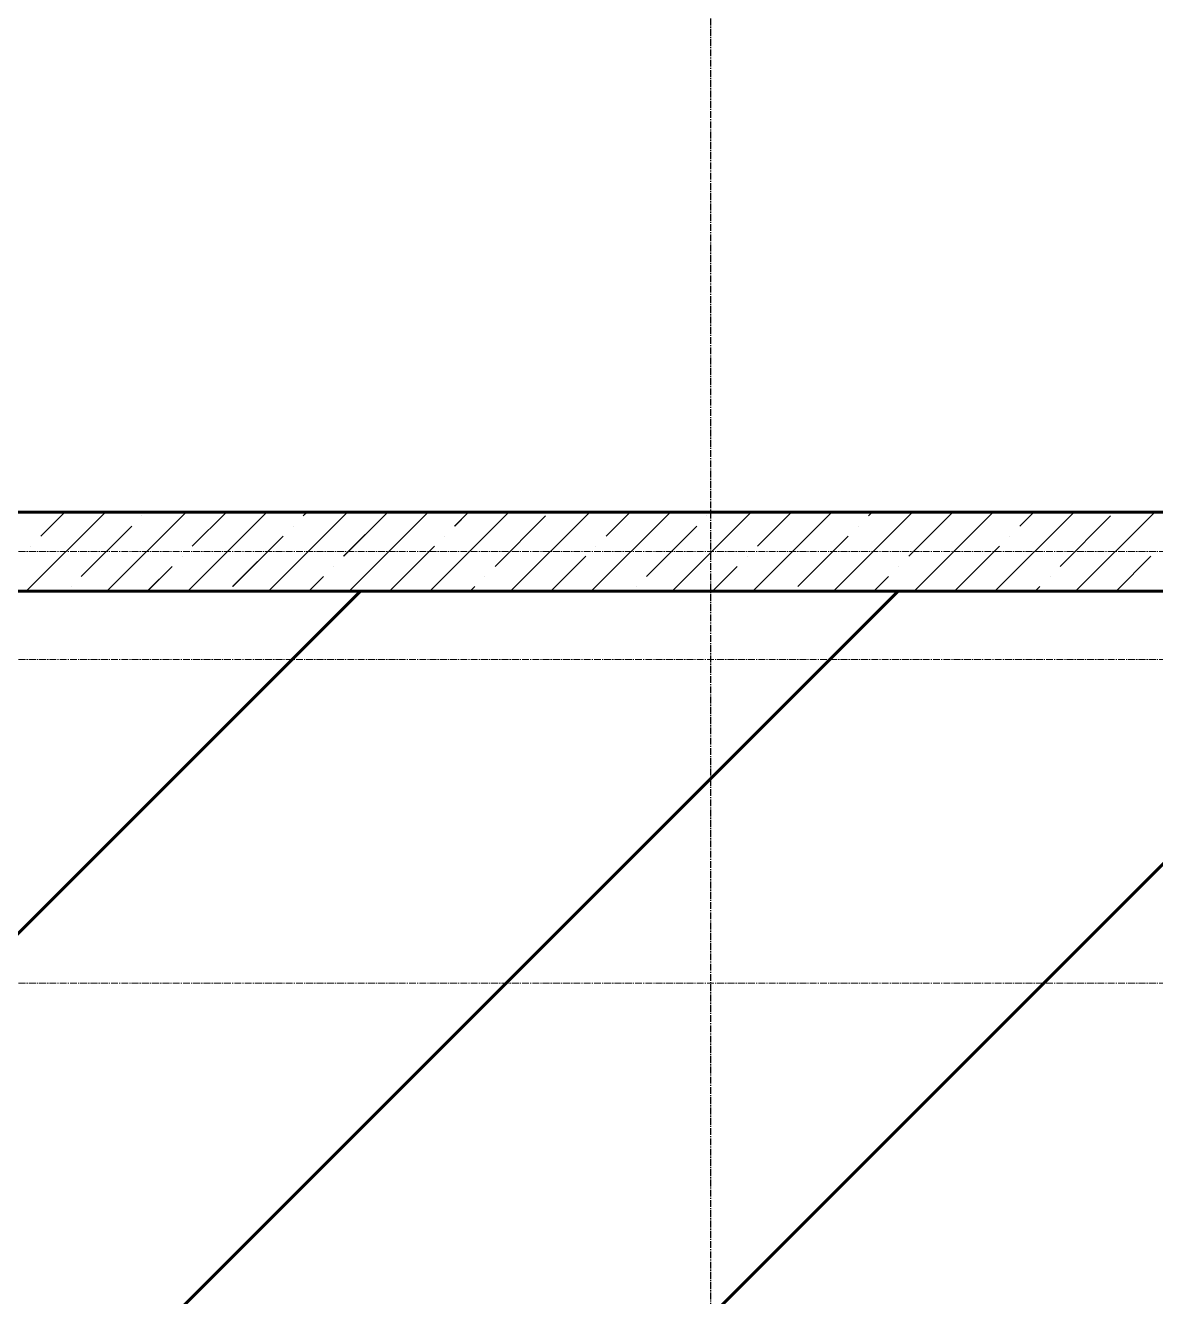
# Model space of a CAD drawing. Header units: millimetres. Extents: x 470010 to 1231400, y -134005 to 421770.
# Drawn here: x 675168 to 678311, y -68983 to -65447 of the extents above; entities that cross this region are included whole.
import ezdxf
from ezdxf.enums import TextEntityAlignment as Align

# ---------------------------------------------------------------- set-up
doc = ezdxf.new("R2010")
doc.units = ezdxf.units.MM
doc.linetypes.add('CENTER2', pattern=[28.575, 19.05, -3.175, 3.175, -3.175])
doc.layers.get('Defpoints').update_dxf_attribs({"color": 140})
for name, color, linetype, lineweight in [('0) шп потолок', 3, 'Continuous', 60), ('АР_Стены ЖБ', 7, 'Continuous', 35), ('АР_Штриховка', 8, 'Continuous', 0)]:
    doc.layers.add(name, color=color, linetype=linetype, lineweight=lineweight)
doc.layers.add('РД_Оси_100', color=7, linetype='Continuous', lineweight=0, true_color=0x525252)
doc.styles.add('style1', font='ARIALN.TTF')

# ---------------------------------------------------------------- blocks, each defined once
blk = doc.blocks.new('СОШ_2200_АР_ОСИ_М100_28.05.24')
at = {"layer": 'РД_Оси_100', "color": 251, "linetype": 'CENTER2', "true_color": 0x636466}
blk.add_line((4200, -6155), (4200, 139938.679), dxfattribs=at)
for points in [[(29555, 26700), (-5454.958, 26700), (-5954.958, 26850)], [(29555, 26400), (-5454.958, 26400), (-5954.958, 26250)], [(29555, 25500), (-5954.958, 25500)]]:
    blk.add_lwpolyline(points, dxfattribs=at)
blk = doc.blocks.new('A$C9108343f')
at = {"layer": '0) шп потолок'}
for points in [[(13625, 33565), (7275, 33565), (7275, 42655), (14855, 42655), (14855, 33985)], [(13855, 29665), (7255, 29665), (7255, 33345), (15055.5, 33345)]]:
    blk.add_lwpolyline(points, dxfattribs=at)
at = {"layer": 'АР_Стены ЖБ', "color": 18, "linetype": 'Continuous', "lineweight": 35, "true_color": 0x000000}
for p, q in [((13855, 33565), (7275, 33565)), ((7275, 33345), (13855, 33345))]:
    blk.add_line(p, q, dxfattribs=at)
at = {"layer": 'АР_Штриховка', "color": 18, "linetype": 'Continuous', "lineweight": 5, "true_color": 0x000000}
for p, q in [((9451.5, 33345), (9671.5, 33565)), ((9492.4, 33498.2), (9559.2, 33565)), ((9676, 33345), (9896, 33565)), ((9900.5, 33345), (10120.5, 33565)), ((9913.4, 33470.1), (10008.3, 33565)), ((10125, 33345), (10345, 33565)), ((10222.1, 33554.3), (10232.8, 33565)), ((10334.3, 33442.1), (10457.3, 33565)), ((10349.5, 33345), (10569.5, 33565)), ((10574, 33345), (10794, 33565)), ((10643, 33526.3), (10681.8, 33565)), ((10798.5, 33345), (11018.5, 33565)), ((11023, 33345), (11243, 33565)), ((11064, 33498.2), (11130.8, 33565)), ((11247.5, 33345), (11467.5, 33565)), ((11472.1, 33345), (11692.1, 33565)), ((11484.9, 33470.1), (11579.8, 33565)), ((11696.6, 33345), (11916.6, 33565)), ((11793.6, 33554.3), (11804.3, 33565)), ((11905.9, 33442.1), (12028.8, 33565)), ((11921.1, 33345), (12141.1, 33565)), ((12145.6, 33345), (12365.6, 33565)), ((12214.6, 33526.3), (12253.3, 33565)), ((12370.1, 33345), (12590.1, 33565)), ((9604.7, 33385.9), (9745, 33526.3)), ((9773.1, 33554.3), (9773.1, 33554.3)), ((10194, 33526.3), (10194, 33526.3)), ((10755.3, 33414), (10895.6, 33554.3)), ((11176.2, 33385.9), (11316.5, 33526.3)), ((11344.6, 33554.3), (11344.6, 33554.3)), ((11765.6, 33526.3), (11765.6, 33526.3)), ((12326.8, 33414), (12467.1, 33554.3)), ((10025.6, 33357.9), (10166, 33498.2)), ((10615, 33498.2), (10615, 33498.2)), ((11597.2, 33357.9), (11737.5, 33498.2)), ((12186.5, 33498.2), (12186.5, 33498.2)), ((9464.4, 33470.1), (9464.4, 33470.1)), ((10461.8, 33345), (10586.9, 33470.1)), ((11035.9, 33470.1), (11035.9, 33470.1)), ((12033.3, 33345), (12158.4, 33470.1)), ((9788.3, 33345), (9857.3, 33414)), ((9885.3, 33442.1), (9885.3, 33442.1)), ((10306.3, 33414), (10306.3, 33414)), ((10910.8, 33345), (11007.9, 33442.1)), ((11359.8, 33345), (11428.8, 33414)), ((11456.9, 33442.1), (11456.9, 33442.1)), ((11877.8, 33414), (11877.8, 33414)), ((12482.3, 33345), (12579.4, 33442.1)), ((10237.3, 33345), (10278.2, 33385.9)), ((10727.2, 33385.9), (10727.2, 33385.9)), ((11808.8, 33345), (11849.8, 33385.9)), ((12298.8, 33385.9), (12298.8, 33385.9)), ((9576.6, 33357.9), (9576.6, 33357.9)), ((10686.3, 33345), (10699.2, 33357.9)), ((11148.2, 33357.9), (11148.2, 33357.9)), ((12257.8, 33345), (12270.7, 33357.9))]:
    blk.add_line(p, q, dxfattribs=at)
at = {"layer": 'РД_Оси_100'}
blk.add_blockref('СОШ_2200_АР_ОСИ_М100_28.05.24', (7155, 6755), dxfattribs=at)
at = {"layer": 'Defpoints', "color": 18, "true_color": 0x000000, "style": 'style1'}
for p in [(143949.3, 316089.1), (143975, 281639.5), (143890.4, 273244.7), (143840, 264276.8), (143967.8, 254892.4), (12252, 104178.1), (12382.6, 96023.1)]:
    blk.add_attdef('АР-ПОМЕЩЕНИЕ:НАИМЕНОВАНИЕ', text='', height=100, dxfattribs=at).set_placement(p, align=Align.MIDDLE)
at = {"layer": 'Defpoints', "color": 18, "true_color": 0x000000, "style": 'style1', "flags": 8}
for p in [(143951.3, 279099.1), (143848.3, 269251.1), (143875.3, 260094.2), (144049.7, 250824.7), (163419.3, 238153.4), (155897.5, 237966), (183037.2, 237966), (143342.9, 237876.2)]:
    blk.add_attdef('АР-ПОМЕЩЕНИЕ:НАИМЕНОВАНИЕ', text='', height=100, dxfattribs=at).set_placement(p, align=Align.MIDDLE)

msp = doc.modelspace()

# ---------------------------------------------------------------- hatches: boundary and pattern name
at = {"layer": '0) шп потолок'}
h = msp.add_hatch(dxfattribs=at)
h.set_pattern_fill('ANSI31', color=3, scale=333)
h.paths.add_polyline_path([(700363.966, -68211.242), (700363.966, -67611.242), (699673.57, -67611.242), (699673.57, -67311.242), (695193.57, -67311.242), (695193.57, -68210.434), (694903.511, -68210.544), (693273.563, -68211.166), (693073.563, -68211.242), (692873.57, -68211.242), (691173.57, -68211.242), (684173.57, -68211.242), (684173.57, -68011.242), (684173.57, -65811.242), (684173.57, -65611.242), (684173.57, -64311.242), (684173.57, -59911.242), (684823.57, -59911.242), (684823.57, -59691.242), (685063.57, -59691.242), (685063.57, -57531.242), (684493.57, -57531.242), (684493.57, -54921.242), (681503.566, -54921.242), (681503.566, -57531.242), (680783.57, -57531.242), (680783.57, -58211.242), (680783.57, -58511.242), (680783.57, -61411.242), (680783.57, -61911.242), (680783.57, -62811.242), (680783.57, -66801.242), (680773.57, -67021.242), (679573.57, -67021.242), (672993.57, -67021.242), (672993.57, -67611.257), (672973.57, -67597.767), (672973.57, -70161.242), (672993.57, -70161.242), (672993.57, -70351.242), (673213.57, -70351.242), (673213.57, -70701.242), (679573.57, -70701.242), (679573.57, -70421.242), (680773.57, -70421.242), (680774.132, -70421.242), (680774.132, -70734.234), (680773.57, -70734.796), (680773.57, -72201.242), (682173.57, -72201.242), (684173.57, -72201.242), (684173.57, -72168.693), (698794.179, -72168.693), (698794.179, -71911.242), (699673.57, -71911.242), (699673.57, -71911.242), (700363.966, -71911.242)])
h.paths.add_polyline_path([(684404.826, -59899.073), (684791.115, -59899.073), (684791.115, -59598.459), (684404.826, -59598.459)], flags=24)

# ---------------------------------------------------------------- linework, layer by layer
for points in [[(679343.57, -66801.242), (672993.57, -66801.242), (672993.57, -57711.242), (680573.57, -57711.242), (680573.57, -66381.242)], [(679573.57, -70701.242), (672973.57, -70701.242), (672973.57, -67021.242), (680774.132, -67021.242)]]:
    msp.add_lwpolyline(points, dxfattribs=at)
at = {"layer": 'АР_Стены ЖБ', "color": 18, "linetype": 'Continuous', "lineweight": 35, "true_color": 0x000000}
for p, q in [((679573.567, -66801.242), (672993.57, -66801.242)), ((672993.57, -67021.242), (679573.567, -67021.242))]:
    msp.add_line(p, q, dxfattribs=at)
at = {"layer": 'АР_Штриховка', "color": 18, "linetype": 'Continuous', "lineweight": 5, "true_color": 0x000000}
for p, q in [((675170.108, -67021.242), (675390.108, -66801.242)), ((675211.047, -66868.05), (675277.855, -66801.242)), ((675394.614, -67021.242), (675614.614, -66801.242)), ((675619.121, -67021.242), (675839.121, -66801.242)), ((675631.996, -66896.114), (675726.868, -66801.242)), ((675843.627, -67021.242), (676063.627, -66801.242)), ((675940.693, -66811.924), (675951.374, -66801.242)), ((676052.946, -66924.177), (676175.881, -66801.242)), ((676068.134, -67021.242), (676288.134, -66801.242)), ((676292.64, -67021.242), (676512.64, -66801.242)), ((676361.642, -66839.987), (676400.387, -66801.242)), ((676473.895, -66952.24), (676614.212, -66811.924)), ((676517.147, -67021.242), (676737.147, -66801.242)), ((676741.653, -67021.242), (676961.653, -66801.242)), ((676782.592, -66868.05), (676849.4, -66801.242)), ((676966.159, -67021.242), (677186.159, -66801.242)), ((677190.666, -67021.242), (677410.666, -66801.242)), ((677203.541, -66896.114), (677298.413, -66801.242)), ((677415.172, -67021.242), (677635.172, -66801.242)), ((677512.237, -66811.924), (677522.919, -66801.242)), ((677624.491, -66924.177), (677747.425, -66801.242)), ((677639.679, -67021.242), (677859.679, -66801.242)), ((677864.185, -67021.242), (678084.185, -66801.242)), ((677933.187, -66839.987), (677971.932, -66801.242)), ((678045.44, -66952.24), (678185.757, -66811.924)), ((678088.691, -67021.242), (678308.691, -66801.242)), ((675323.3, -66980.303), (675463.617, -66839.987)), ((676894.845, -66980.303), (677035.161, -66839.987)), ((675744.25, -67008.367), (675884.566, -66868.05)), ((676180.387, -67021.242), (676305.516, -66896.114)), ((677315.794, -67008.367), (677456.111, -66868.05)), ((677751.932, -67021.242), (677877.06, -66896.114)), ((676629.4, -67021.242), (676726.465, -66924.177)), ((678200.945, -67021.242), (678298.01, -66924.177)), ((675506.868, -67021.242), (675575.87, -66952.24)), ((677078.413, -67021.242), (677147.415, -66952.24)), ((675955.881, -67021.242), (675996.819, -66980.303)), ((677527.425, -67021.242), (677568.364, -66980.303)), ((676404.893, -67021.242), (676417.769, -67008.367)), ((677976.438, -67021.242), (677989.314, -67008.367))]:
    msp.add_line(p, q, dxfattribs=at)

# ---------------------------------------------------------------- block references
msp.add_blockref('A$C9108343f', (665718.612, -100366.242))
at = {"layer": 'РД_Оси_100'}
msp.add_blockref('СОШ_2200_АР_ОСИ_М100_28.05.24', (672873.57, -93611.242), dxfattribs=at)

doc.saveas('drawing.dxf')
